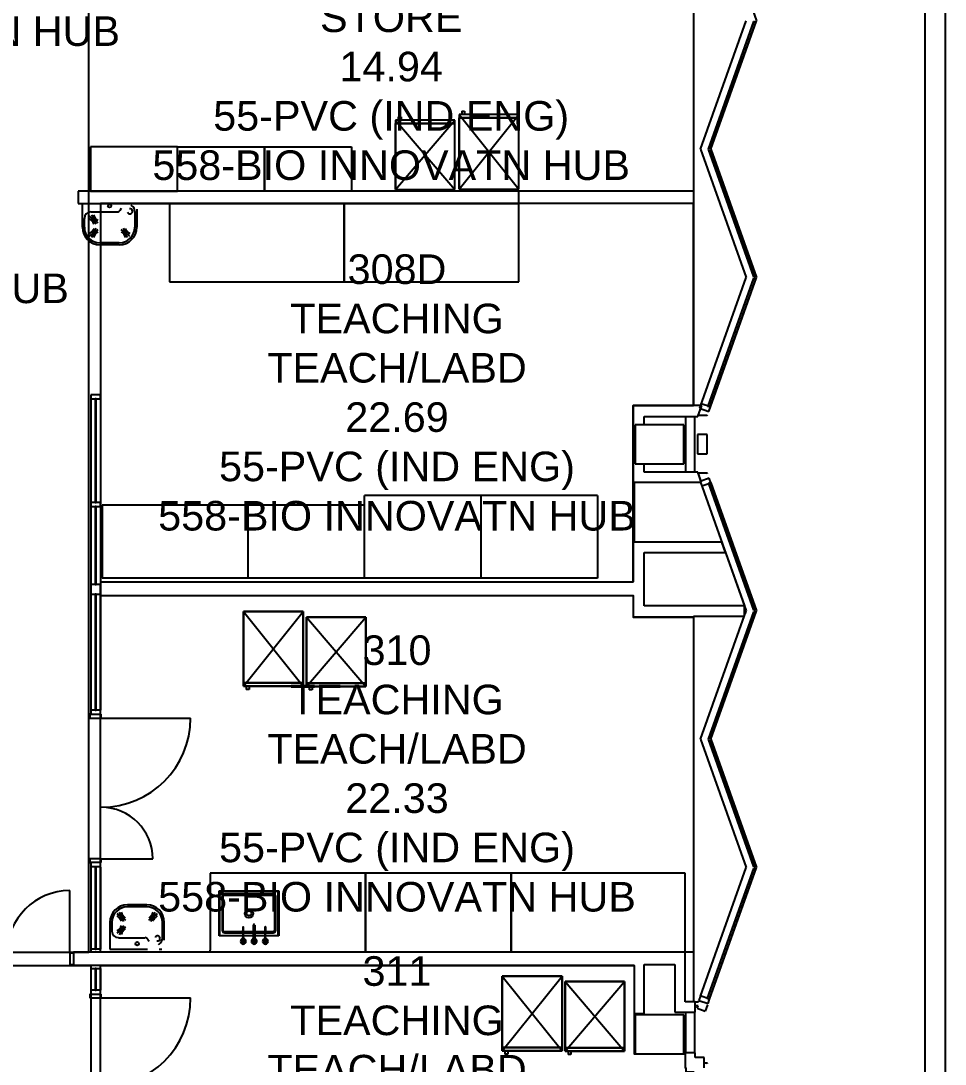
# Model space of a CAD drawing. Extents: x 15525 to 50715, y -3252 to 56414.
# Drawn here: x 41064 to 50586, y 13775 to 24525 of the extents above; entities that cross this region are included whole.
import ezdxf

# ---------------------------------------------------------------- set-up
doc = ezdxf.new("R2010")
doc.units = 0
doc.header["$MEASUREMENT"] = 0
for name, color, linetype in [('A-Column__Concrete', 7, 'CONTINUOUS'), ('A-Door', 252, 'CONTINUOUS'), ('A-Equipment', 252, 'CONTINUOUS'), ('A-Furniture', 252, 'CONTINUOUS'), ('A-Wall__Brick', 7, 'CONTINUOUS'), ('A-Wall__Stud', 252, 'CONTINUOUS'), ('A-Window', 7, 'CONTINUOUS'), ('H-Fixtures__Sink', 252, 'CONTINUOUS'), ('RM$', 7, 'CONTINUOUS'), ('RM$TXT', 4, 'CONTINUOUS')]:
    doc.layers.add(name, color=color, linetype=linetype)
doc.styles.add('Arial', font='arial.ttf')

msp = doc.modelspace()

# ---------------------------------------------------------------- linework, layer by layer
at = {"layer": 'A-Column__Concrete'}
for p, q in [((47894, 20362), (47394, 20362)), ((47394, 20362), (47394, 19962)), ((47894, 19962), (47894, 20362)), ((48134, 20262), (48034, 20262)), ((48034, 20262), (48034, 20062)), ((48134, 20062), (48134, 20262)), ((48034, 20062), (48134, 20062)), ((47394, 19962), (47894, 19962)), ((47394, 14282), (47394, 13882)), ((47894, 14282), (47394, 14282)), ((47394, 14282), (47394, 13882)), ((47894, 14282), (47394, 14282)), ((47894, 13882), (47894, 14282)), ((47894, 13882), (47894, 14282)), ((47394, 13882), (47894, 13882)), ((47394, 13882), (47894, 13882))]:
    msp.add_line(p, q, dxfattribs=at)
at = {"layer": 'A-Door'}
for p, q in [((41784, 17381), (41775, 17381)), ((41775, 17381), (41775, 17341)), ((41775, 17341), (41893, 17341)), ((41893, 17381), (41884, 17381)), ((41893, 17341), (41893, 17381)), ((41893, 17341), (42813, 17341)), ((41775, 15891), (41775, 15851)), ((41893, 15891), (41775, 15891)), ((41775, 15851), (41784, 15851)), ((41884, 15851), (41893, 15851)), ((41893, 15891), (42423, 15891)), ((41893, 15851), (41893, 15891)), ((41567, 14918), (41567, 15563)), ((41607, 14918), (41567, 14918)), ((41567, 14918), (41567, 14800)), ((41567, 14800), (41607, 14800)), ((41784, 14497), (41775, 14497)), ((41775, 14497), (41775, 14457)), ((41775, 14457), (41893, 14457)), ((41893, 14497), (41884, 14497)), ((41893, 14457), (41893, 14497)), ((41893, 14457), (42813, 14457))]:
    msp.add_line(p, q, dxfattribs=at)
at = {"layer": 'A-Door', "color": 252}
for centre, radius, start, end in [((41893, 17341), 920, 270, 0), ((41893, 15891), 530, 0, 90), ((41567, 14918), 645, 90, 180), ((41893, 14457), 920, 270, 0)]:
    msp.add_arc(centre, radius, start, end, dxfattribs=at)
at = {"layer": 'A-Equipment'}
for p, q in [((46194, 23559), (45578, 23559)), ((45578, 23559), (45578, 22789)), ((45578, 23559), (46194, 22789)), ((45578, 22789), (46194, 23559)), ((45578, 23559), (45578, 23524)), ((46194, 23559), (45578, 23559)), ((45606, 23594), (45636, 23594)), ((45606, 23594), (45606, 23559)), ((45636, 23594), (45636, 23559)), ((46194, 22789), (46194, 23559)), ((46194, 23524), (46194, 23559)), ((45534, 23502), (44924, 23502)), ((44924, 23502), (44924, 22786)), ((44924, 23502), (45534, 22786)), ((44924, 22786), (45534, 23502)), ((44924, 23502), (44924, 23467)), ((45534, 23502), (44924, 23502)), ((44924, 22786), (44924, 23467)), ((44924, 23467), (45534, 23467)), ((44924, 23467), (45517, 23467)), ((45534, 23467), (44924, 23467)), ((44924, 23467), (44924, 22786)), ((44952, 23537), (44982, 23537)), ((44952, 23537), (44952, 23502)), ((44982, 23537), (44982, 23502)), ((45517, 23467), (45534, 23467)), ((45534, 22786), (45534, 23502)), ((45534, 23467), (45534, 23502)), ((45534, 22786), (45534, 23467)), ((45578, 22789), (45578, 23524)), ((45578, 23524), (46194, 23524)), ((45578, 23524), (46177, 23524)), ((46194, 23524), (45578, 23524)), ((45578, 23524), (45578, 22789)), ((46177, 23524), (46194, 23524)), ((46194, 22789), (46194, 23524)), ((44924, 22786), (45534, 22786)), ((44924, 22786), (45534, 22786)), ((45578, 22789), (46194, 22789)), ((45578, 22789), (46194, 22789)), ((43357, 17669), (43357, 18439)), ((43357, 18439), (43973, 18439)), ((43357, 17669), (43973, 18439)), ((43357, 18439), (43973, 17669)), ((43357, 18439), (43357, 17704)), ((43973, 18439), (43357, 18439)), ((43357, 18439), (43357, 17704)), ((43973, 18439), (43973, 17669)), ((43973, 17704), (43973, 18439)), ((44007, 17666), (44007, 18382)), ((44007, 18382), (44617, 18382)), ((44007, 17666), (44617, 18382)), ((44007, 18382), (44617, 17666)), ((44007, 18382), (44007, 17701)), ((44617, 18382), (44007, 18382)), ((44007, 18382), (44007, 17701)), ((44617, 18382), (44617, 17666)), ((44617, 17701), (44617, 18382)), ((43357, 17704), (43973, 17704)), ((43957, 17704), (43357, 17704)), ((43357, 17704), (43357, 17669)), ((43357, 17704), (43973, 17704)), ((43973, 17669), (43357, 17669)), ((43357, 17669), (43973, 17669)), ((43385, 17669), (43385, 17634)), ((43415, 17634), (43385, 17634)), ((43415, 17669), (43415, 17634)), ((43973, 17704), (43957, 17704)), ((43973, 17669), (43973, 17704)), ((44007, 17701), (44617, 17701)), ((44601, 17701), (44007, 17701)), ((44007, 17701), (44007, 17666)), ((44007, 17701), (44617, 17701)), ((44617, 17666), (44007, 17666)), ((44007, 17666), (44617, 17666)), ((44035, 17666), (44035, 17631)), ((44065, 17631), (44035, 17631)), ((44065, 17666), (44065, 17631)), ((44617, 17701), (44601, 17701)), ((44617, 17666), (44617, 17701)), ((46023, 13912), (46023, 14682)), ((46023, 14682), (46639, 14682)), ((46023, 13912), (46639, 14682)), ((46023, 14682), (46639, 13912)), ((46023, 14682), (46023, 13947)), ((46639, 14682), (46023, 14682)), ((46023, 14682), (46023, 13947)), ((46639, 14682), (46639, 13912)), ((46639, 13947), (46639, 14682)), ((46673, 13909), (46673, 14625)), ((46673, 14625), (47283, 14625)), ((46673, 13909), (47283, 14625)), ((46673, 14625), (47283, 13909)), ((46673, 14625), (46673, 13944)), ((47283, 14625), (46673, 14625)), ((46673, 14625), (46673, 13944)), ((47283, 14625), (47283, 13909)), ((47283, 13944), (47283, 14625)), ((46023, 13947), (46639, 13947)), ((46623, 13947), (46023, 13947)), ((46023, 13947), (46023, 13912)), ((46023, 13947), (46639, 13947)), ((46639, 13912), (46023, 13912)), ((46023, 13912), (46639, 13912)), ((46051, 13912), (46051, 13877)), ((46081, 13877), (46051, 13877)), ((46081, 13912), (46081, 13877)), ((46639, 13947), (46623, 13947)), ((46639, 13912), (46639, 13947)), ((46673, 13944), (47283, 13944)), ((47267, 13944), (46673, 13944)), ((46673, 13944), (46673, 13909)), ((46673, 13944), (47283, 13944)), ((47283, 13909), (46673, 13909)), ((46673, 13909), (47283, 13909)), ((46701, 13909), (46701, 13874)), ((46731, 13874), (46701, 13874)), ((46731, 13909), (46731, 13874)), ((47283, 13944), (47267, 13944)), ((47283, 13909), (47283, 13944))]:
    msp.add_line(p, q, dxfattribs=at)
at = {"layer": 'A-Furniture'}
for p, q in [((47994, 25842), (47994, 20562)), ((42678, 23227), (41783, 23227)), ((41783, 23227), (41783, 22771)), ((42678, 22771), (42678, 23227)), ((42678, 23227), (43573, 23227)), ((42678, 22771), (42678, 23227)), ((43573, 23227), (43573, 22771)), ((43573, 23227), (44469, 23227)), ((43573, 22771), (43573, 23227)), ((44469, 23227), (44469, 22771)), ((41783, 22771), (42678, 22771)), ((43573, 22771), (42678, 22771)), ((44469, 22771), (43573, 22771)), ((42594, 22643), (42594, 21837)), ((44394, 21837), (44394, 22643)), ((44394, 22643), (44394, 21837)), ((46194, 21837), (46194, 22643)), ((42594, 21837), (44394, 21837)), ((44394, 21837), (46194, 21837)), ((47381, 19771), (47381, 19152)), ((44603, 19188), (44603, 19635)), ((45803, 19635), (44603, 19635)), ((45803, 19635), (45803, 18783)), ((47003, 19635), (45803, 19635)), ((47003, 19635), (47003, 19188)), ((41903, 19533), (41903, 18783)), ((43403, 19533), (41903, 19533)), ((44603, 19533), (43403, 19533)), ((43403, 19533), (43403, 18783)), ((44603, 18783), (44603, 19188)), ((47003, 19188), (47003, 18783)), ((45803, 18783), (41903, 18783)), ((47003, 18783), (45803, 18783)), ((47994, 18392), (47994, 14417)), ((47906, 15744), (43014, 15744)), ((43014, 15744), (43014, 14948)), ((44614, 15744), (44614, 14928)), ((44614, 14928), (44614, 15744)), ((46114, 15744), (46114, 14928)), ((46114, 14928), (46114, 15744)), ((47906, 14928), (47906, 15744)), ((43014, 14928), (43014, 14948))]:
    msp.add_line(p, q, dxfattribs=at)
at = {"layer": 'A-Wall__Brick'}
for p, q in [((46194, 22771), (41654, 22771)), ((41654, 22771), (41654, 22643)), ((46194, 22643), (46194, 22771)), ((41654, 22643), (46194, 22643)), ((47371, 20563), (47371, 19771)), ((48078, 20563), (47371, 20563)), ((48037, 20448), (48078, 20563)), ((47486, 20448), (48037, 20448)), ((47486, 20362), (47486, 20448)), ((47914, 19876), (47914, 20448)), ((48004, 20448), (48004, 19876)), ((48136, 20457), (48139, 20466)), ((47486, 19876), (47486, 19962)), ((48037, 19876), (47486, 19876)), ((48075, 19771), (48037, 19876)), ((48074, 19772), (48047, 19849)), ((48139, 19859), (48136, 19867)), ((47381, 19771), (47371, 19771)), ((47381, 19771), (48075, 19771)), ((47371, 19152), (47381, 19152)), ((47371, 19152), (47371, 18743)), ((48285, 19152), (47381, 19152)), ((48322, 19047), (48285, 19152)), ((47486, 18497), (47486, 19047)), ((47486, 19047), (48322, 19047)), ((41884, 18743), (41884, 18605)), ((41884, 18743), (47371, 18743)), ((41884, 18605), (47371, 18605)), ((47371, 18605), (47371, 18380)), ((48520, 18497), (47486, 18497)), ((48520, 18392), (48520, 18497)), ((47994, 18379), (47994, 18392)), ((47994, 18392), (48520, 18392)), ((47381, 18380), (47371, 18380)), ((47994, 18379), (47381, 18379)), ((41607, 14928), (41607, 14918)), ((41784, 14928), (41607, 14928)), ((41607, 14918), (41607, 14800)), ((47906, 14928), (41784, 14928)), ((47906, 14417), (47906, 14928)), ((41607, 14800), (41607, 14790)), ((41784, 14790), (41607, 14790)), ((47381, 14790), (41784, 14790)), ((47381, 14790), (47381, 14295)), ((47486, 14800), (47801, 14800)), ((47486, 14295), (47486, 14800)), ((47801, 14800), (47801, 14312)), ((48009, 14417), (47906, 14417)), ((48009, 14312), (48009, 14417)), ((47801, 14312), (48009, 14312)), ((47914, 13890), (47914, 14312)), ((48004, 14312), (48004, 13890)), ((47381, 14295), (47486, 14295)), ((47906, 13890), (47906, 13737)), ((48011, 13890), (47906, 13890)), ((48011, 13842), (48011, 13890)), ((48104, 13842), (48011, 13842)), ((48104, 13737), (48104, 13842))]:
    msp.add_line(p, q, dxfattribs=at)
at = {"layer": 'A-Wall__Stud'}
for p, q in [((50376, 56414), (50376, -718)), ((50586, 56414), (50586, -918))]:
    msp.add_line(p, q, dxfattribs=at)
at = {"layer": 'A-Window'}
for p, q in [((48158, 25884), (48644, 24525)), ((48065, 23202), (48537, 24525)), ((48612, 24517), (48143, 23202)), ((48172, 23202), (48644, 24525)), ((48635, 24509), (48612, 24517)), ((48168, 23202), (48635, 24509)), ((48065, 23202), (48537, 21880)), ((48143, 23202), (48612, 21887)), ((48635, 21895), (48168, 23202)), ((48172, 23202), (48644, 21880)), ((48064, 20554), (48537, 21880)), ((48612, 21872), (48142, 20555)), ((48165, 20547), (48635, 21864)), ((48168, 20546), (48644, 21880)), ((48612, 21887), (48635, 21895)), ((48635, 21864), (48612, 21872)), ((41784, 20631), (41784, 19562)), ((41839, 20631), (41829, 20631)), ((41829, 20631), (41829, 19562)), ((41839, 19562), (41839, 20631)), ((41884, 20631), (41884, 19562)), ((48142, 20555), (48165, 20547)), ((48136, 20457), (48040, 20457)), ((48040, 19867), (48136, 19867)), ((48064, 19771), (48537, 18445)), ((48169, 19764), (48147, 19756)), ((48147, 19756), (48612, 18452)), ((48635, 18460), (48169, 19764)), ((48172, 19765), (48644, 18445)), ((41784, 19522), (41784, 18717)), ((41829, 19562), (41839, 19562)), ((41839, 19522), (41829, 19522)), ((41829, 19522), (41829, 18717)), ((41839, 18717), (41839, 19522)), ((41884, 19522), (41884, 18717)), ((48322, 19047), (48519, 18497)), ((41829, 18717), (41839, 18717)), ((41784, 18617), (41784, 17421)), ((41839, 18617), (41829, 18617)), ((41829, 18617), (41829, 17421)), ((41839, 17421), (41839, 18617)), ((41884, 18617), (41884, 17421)), ((48520, 18494), (48537, 18445)), ((48065, 17122), (48537, 18445)), ((48612, 18437), (48143, 17122)), ((48168, 17122), (48635, 18429)), ((48172, 17122), (48644, 18445)), ((48528, 18417), (48537, 18445)), ((48612, 18452), (48635, 18460)), ((48635, 18429), (48612, 18437)), ((41884, 17421), (41784, 17421)), ((41784, 17421), (41784, 17381)), ((41829, 17421), (41839, 17421)), ((41884, 17381), (41884, 17421)), ((41784, 17381), (41884, 17381)), ((48065, 17122), (48537, 15800)), ((48143, 17122), (48612, 15807)), ((48635, 15815), (48168, 17122)), ((48172, 17122), (48644, 15800)), ((41784, 15803), (41784, 14958)), ((41829, 15811), (41829, 14958)), ((41839, 14958), (41839, 15811)), ((41884, 15803), (41884, 14958)), ((48612, 15807), (48635, 15815)), ((48064, 14474), (48537, 15800)), ((48612, 15792), (48135, 14455)), ((48157, 14446), (48635, 15784)), ((48160, 14445), (48644, 15800)), ((48635, 15784), (48612, 15792)), ((41884, 14958), (41784, 14958)), ((41784, 14958), (41784, 14928)), ((41829, 14958), (41839, 14958)), ((41884, 14928), (41884, 14958)), ((41784, 14760), (41784, 14537)), ((41839, 14760), (41829, 14760)), ((41829, 14760), (41829, 14537)), ((41839, 14537), (41839, 14760)), ((41884, 14760), (41884, 14537)), ((41884, 14537), (41784, 14537)), ((41784, 14537), (41784, 14497)), ((41829, 14537), (41839, 14537)), ((41884, 14497), (41884, 14537)), ((41784, 14497), (41884, 14497)), ((48009, 14417), (48044, 14417)), ((48044, 14417), (48049, 14432)), ((48135, 14455), (48157, 14446)), ((48040, 14377), (48009, 14377)), ((48030, 14350), (48040, 14377)), ((48030, 14350), (48115, 14319)), ((48139, 14386), (48115, 14319)), ((48104, 13787), (48136, 13787)), ((48139, 13779), (48136, 13787))]:
    msp.add_line(p, q, dxfattribs=at)
at = {"layer": 'A-Window', "extrusion": (0, 0, -1)}
for p, q in [((41884, 20671), (41784, 20671)), ((41784, 20671), (41784, 20631)), ((41884, 20631), (41884, 20671)), ((41784, 20631), (41884, 20631)), ((48073, 20580), (48057, 20533)), ((48057, 20533), (48151, 20499)), ((48168, 20546), (48073, 20580)), ((48151, 20499), (48168, 20546)), ((48155, 19813), (48061, 19779)), ((48172, 19765), (48155, 19813)), ((48061, 19779), (48078, 19732)), ((48078, 19732), (48172, 19765)), ((41884, 19562), (41784, 19562)), ((41784, 19562), (41784, 19522)), ((41784, 19522), (41884, 19522)), ((41884, 19522), (41884, 19562)), ((41884, 18717), (41784, 18717)), ((41784, 18717), (41784, 18617)), ((41884, 18617), (41884, 18717)), ((41784, 18617), (41884, 18617)), ((41884, 15851), (41784, 15851)), ((41784, 15851), (41784, 15811)), ((41784, 15843), (41784, 15803)), ((41784, 15811), (41884, 15811)), ((41884, 15811), (41884, 15851)), ((41884, 15803), (41884, 15843)), ((41784, 14790), (41784, 14760)), ((41784, 14760), (41884, 14760)), ((41884, 14760), (41884, 14790)), ((48066, 14479), (48049, 14432)), ((48049, 14432), (48143, 14398)), ((48160, 14445), (48066, 14479)), ((48143, 14398), (48160, 14445))]:
    msp.add_line(p, q, dxfattribs=at)
at = {"layer": 'H-Fixtures__Sink'}
for p, q in [((41698, 22398), (41698, 22643)), ((42086, 22572), (42102, 22594)), ((42258, 22583), (42258, 22398)), ((41718, 22398), (41718, 22489)), ((41785, 22556), (42059, 22556)), ((42238, 22561), (42238, 22398)), ((42078, 22238), (41878, 22238)), ((42078, 22218), (41878, 22218)), ((43106, 15561), (43721, 15561)), ((43106, 15096), (43106, 15561)), ((43112, 15555), (43112, 15102)), ((43715, 15555), (43112, 15555)), ((43139, 15503), (43139, 15153)), ((43149, 15153), (43149, 15503)), ((43664, 15528), (43164, 15528)), ((43164, 15517), (43663, 15517)), ((43678, 15503), (43678, 15153)), ((43689, 15153), (43689, 15503)), ((43715, 15102), (43715, 15555)), ((43721, 15561), (43721, 15096)), ((42362, 15416), (42162, 15416)), ((42362, 15396), (42162, 15396)), ((41982, 15236), (41982, 14961)), ((42002, 15236), (42002, 15145)), ((42522, 15073), (42522, 15236)), ((42542, 15052), (42542, 15236)), ((43353, 15190), (43351, 15150)), ((43355, 15190), (43353, 15190)), ((43353, 15187), (43355, 15187)), ((43357, 15150), (43355, 15190)), ((43580, 15190), (43579, 15150)), ((43583, 15190), (43580, 15190)), ((43581, 15187), (43583, 15187)), ((43585, 15150), (43583, 15190)), ((42069, 15078), (42342, 15078)), ((42370, 15062), (42385, 15041)), ((43458, 15096), (43106, 15096)), ((43112, 15102), (43459, 15102)), ((43352, 15139), (43164, 15139)), ((43164, 15128), (43352, 15128)), ((43351, 15150), (43351, 15149)), ((43351, 15150), (43351, 15149)), ((43351, 15149), (43351, 15147)), ((43351, 15149), (43351, 15147)), ((43351, 15147), (43351, 15061)), ((43355, 15148), (43352, 15148)), ((43459, 15139), (43356, 15139)), ((43356, 15128), (43458, 15128)), ((43357, 15149), (43357, 15150)), ((43357, 15149), (43357, 15150)), ((43357, 15147), (43357, 15149)), ((43357, 15147), (43357, 15149)), ((43357, 15061), (43357, 15147)), ((43580, 15139), (43476, 15139)), ((43476, 15128), (43580, 15128)), ((43476, 15102), (43715, 15102)), ((43721, 15096), (43476, 15096)), ((43579, 15150), (43579, 15149)), ((43579, 15150), (43579, 15149)), ((43579, 15149), (43579, 15147)), ((43579, 15149), (43579, 15147)), ((43579, 15147), (43579, 15059)), ((43583, 15148), (43580, 15148)), ((43663, 15139), (43584, 15139)), ((43584, 15128), (43664, 15128)), ((43585, 15149), (43585, 15150)), ((43585, 15149), (43585, 15150)), ((43585, 15147), (43585, 15149)), ((43585, 15147), (43585, 15149)), ((43585, 15059), (43585, 15147)), ((41982, 14961), (42370, 14961)), ((42489, 14961), (42515, 14961))]:
    msp.add_line(p, q, dxfattribs=at)
at = {"layer": 'H-Fixtures__Sink', "flags": 128}
for points in [[(43458, 15205), (43458, 15205), (43458, 15204), (43458, 15204), (43458, 15204), (43458, 15203), (43458, 15202), (43458, 15201), (43458, 15201), (43458, 15199), (43458, 15198), (43458, 15197), (43458, 15195), (43458, 15194), (43458, 15192), (43458, 15190), (43458, 15188), (43458, 15186), (43458, 15184), (43458, 15182), (43458, 15180), (43458, 15177), (43458, 15175), (43458, 15172), (43458, 15170), (43458, 15167), (43458, 15164), (43458, 15161), (43458, 15158), (43458, 15155), (43458, 15152), (43458, 15149), (43458, 15146), (43458, 15143), (43458, 15139), (43458, 15136), (43458, 15133), (43458, 15130), (43458, 15126), (43458, 15123), (43458, 15120), (43458, 15116), (43458, 15113), (43458, 15110), (43458, 15107), (43458, 15103), (43458, 15100), (43458, 15097), (43458, 15094), (43458, 15091), (43458, 15088), (43458, 15085), (43458, 15082), (43458, 15079), (43458, 15076), (43458, 15074), (43458, 15071), (43458, 15068), (43458, 15066), (43458, 15064), (43458, 15061), (43458, 15059), (43458, 15057), (43458, 15055), (43458, 15053), (43458, 15051), (43458, 15050), (43458, 15048), (43458, 15047), (43458, 15046), (43458, 15044), (43458, 15043), (43458, 15042), (43458, 15042), (43458, 15041), (43458, 15041), (43458, 15040), (43458, 15040), (43458, 15040), (43458, 15040)], [(43477, 15040), (43477, 15040), (43477, 15040), (43477, 15040), (43477, 15041), (43477, 15041), (43477, 15042), (43477, 15043), (43477, 15044), (43477, 15045), (43477, 15046), (43477, 15048), (43477, 15049), (43477, 15051), (43477, 15052), (43477, 15054), (43477, 15056), (43477, 15058), (43477, 15060), (43477, 15062), (43477, 15065), (43477, 15067), (43477, 15070), (43477, 15072), (43477, 15075), (43477, 15078), (43477, 15080), (43477, 15083), (43477, 15086), (43477, 15089), (43477, 15092), (43477, 15095), (43477, 15099), (43477, 15102), (43477, 15105), (43477, 15108), (43477, 15111), (43477, 15115), (43477, 15118), (43477, 15121), (43477, 15125), (43477, 15128), (43477, 15131), (43477, 15134), (43477, 15138), (43477, 15141), (43477, 15144), (43477, 15147), (43477, 15150), (43477, 15153), (43477, 15157), (43477, 15159), (43477, 15162), (43477, 15165), (43477, 15168), (43477, 15171), (43477, 15173), (43477, 15176), (43477, 15178), (43477, 15181), (43477, 15183), (43477, 15185), (43477, 15187), (43477, 15189), (43477, 15191), (43477, 15193), (43477, 15195), (43477, 15196), (43477, 15197), (43477, 15199), (43477, 15200), (43477, 15201), (43477, 15202), (43477, 15203), (43477, 15203), (43477, 15204), (43477, 15204), (43477, 15205), (43477, 15205), (43477, 15205)]]:
    msp.add_lwpolyline(points, dxfattribs=at)
at = {"layer": 'H-Fixtures__Sink'}
for centre, radius in [((41978, 22618), 17.5), ((43414, 15328), 44.2), ((43414, 15328), 25), ((42262, 15016), 17.5)]:
    msp.add_circle(centre, radius, dxfattribs=at)
for centre, radius, start, end in [((42188, 22563), 26.5, 0, 103.3465), ((42166, 22561), 72.4, 59.7807, 62.4038), ((42166, 22561), 72.4, 0, 56.9454), ((41785, 22489), 66.9, 90, 180), ((41696, 22372), 136, 25.8147, 56.5957), ((41606, 22302), 267, 28.6252, 51.3748), ((42031, 22647), 267, 206.6252, 229.3748), ((41939, 22574), 136, 201.4043, 232.1853), ((42055, 22595), 38.7, 275.326, 324.3395), ((42188, 22563), 26.5, 198.7314, 0), ((41878, 22398), 180, 180, 270), ((41878, 22398), 160, 180, 270), ((41696, 22446), 136, 303.4043, 334.1853), ((41606, 22516), 267, 308.6252, 331.3748), ((42031, 22172), 267, 130.6252, 153.3748), ((42078, 22398), 160, 270, 0), ((42078, 22398), 180, 270, 0), ((41925, 22172), 267, 26.6252, 49.3748), ((42351, 22516), 267, 208.6252, 231.3748), ((42260, 22446), 136, 205.8147, 236.5957), ((41939, 22244), 136, 127.8147, 158.5957), ((42018, 22244), 136, 21.4043, 52.1853), ((43164, 15503), 25, 90, 180), ((43164, 15503), 14.4, 90, 180), ((43663, 15503), 14.4, 0, 90), ((43664, 15503), 25, 0, 90), ((42162, 15236), 180, 90, 180), ((42162, 15236), 160, 90, 180), ((42362, 15236), 180, 0, 90), ((42362, 15236), 160, 0, 90), ((41980, 15188), 136, 25.8147, 56.5957), ((41890, 15118), 267, 28.6252, 51.3748), ((42315, 15462), 267, 206.6252, 229.3748), ((42223, 15390), 136, 201.4043, 232.1853), ((42209, 15462), 267, 310.6252, 333.3748), ((42301, 15390), 136, 307.8147, 338.5957), ((42635, 15118), 267, 128.6252, 151.3748), ((42544, 15188), 136, 123.4043, 154.1853), ((41980, 15262), 136, 303.4043, 334.1853), ((41890, 15332), 267, 308.6252, 331.3748), ((42315, 14988), 267, 130.6252, 153.3748), ((42223, 15060), 136, 127.8147, 158.5957), ((43467, 15205), 9.5, 165, 180), ((43467, 15205), 9.5, 90, 150), ((43467, 15205), 9.5, 30, 90), ((43467, 15205), 9.5, 345, 15), ((42069, 15145), 66.9, 180, 270), ((42339, 15040), 38.7, 35.6605, 84.674), ((42472, 15071), 26.5, 0, 161.2686), ((42472, 15071), 26.5, 256.6535, 0), ((42450, 15073), 72.4, 303.0546, 0), ((43164, 15153), 25, 180, 270), ((43164, 15153), 14.4, 180, 270), ((43355, 15040), 28, 96.1778, 180), ((43355, 15040), 20, 0, 180), ((43355, 15040), 28, 0, 87.7423), ((43467, 15040), 28, 109.568, 180), ((43467, 15040), 17, 123.8054, 180), ((43467, 15040), 28, 0, 70.159), ((43467, 15040), 17, 0, 56.1946), ((43583, 15040), 28, 95.8673, 180), ((43583, 15040), 20, 0, 180), ((43583, 15040), 28, 0, 87.4319), ((43663, 15153), 14.4, 270, 0), ((43664, 15153), 25, 270, 0), ((42450, 15073), 72.4, 297.5962, 300.2193), ((43355, 15040), 28, 180, 0), ((43355, 15040), 20, 180, 0), ((43354, 15040), 8, 0, 180), ((43354, 15040), 8, 0, 180), ((43354, 15040), 8, 180, 0), ((43354, 15040), 8, 180, 0), ((43467, 15040), 28, 180, 0), ((43467, 15040), 17, 180, 0), ((43467, 15040), 9.5, 180, 195), ((43467, 15040), 9.5, 210, 270), ((43467, 15040), 9.5, 270, 330), ((43467, 15040), 9.5, 345, 0), ((43583, 15040), 28, 180, 0), ((43583, 15040), 20, 180, 0), ((43582, 15040), 8, 0, 180), ((43582, 15040), 8, 0, 180), ((43582, 15040), 8, 180, 0), ((43582, 15040), 8, 180, 0)]:
    msp.add_arc(centre, radius, start, end, dxfattribs=at)
for centre, major_axis, ratio, start_param, end_param in [((43354, 15150), (3.02, 0), 0.707107, 1.982543, 4.230739), ((43354, 15150), (3, 0), 0.707107, 2.094395, 4.712389), ((43354, 15150), (3, 0), 0.707107, 2.094395, 4.712389), ((43354, 15147), (3, 0), 0.422618, 2.094395, 4.712389), ((43354, 15147), (3, 0), 0.422618, 2.094395, 4.712389), ((43354, 15147), (3, 0), 0.422618, 2.094395, 4.712389), ((43354, 15150), (3, 0), 0.707107, 4.712389, 7.330383), ((43354, 15150), (3, 0), 0.707107, 4.712389, 7.330383), ((43354, 15147), (3, 0), 0.422618, 4.712389, 7.330383), ((43354, 15147), (3, 0), 0.422618, 4.712389, 7.330383), ((43354, 15147), (-3, 0), 0.422618, 1.570796, 4.18879), ((43354, 15150), (3.02, 0), 0.707107, 0.034952, 1.15905), ((43354, 15150), (3.02, 0), 0.707107, 5.194039, 6.316246), ((43582, 15150), (3.02, 0), 0.707107, 1.982543, 4.230739), ((43582, 15150), (3, 0), 0.707107, 2.094395, 4.712389), ((43582, 15150), (3, 0), 0.707107, 2.094395, 4.712389), ((43582, 15147), (3, 0), 0.422618, 2.094395, 4.712389), ((43582, 15147), (3, 0), 0.422618, 2.094395, 4.712389), ((43582, 15147), (3, 0), 0.422618, 2.094395, 4.712389), ((43582, 15150), (3, 0), 0.707107, 4.712389, 7.330383), ((43582, 15150), (3, 0), 0.707107, 4.712389, 7.330383), ((43582, 15147), (3, 0), 0.422618, 4.712389, 7.330383), ((43582, 15147), (3, 0), 0.422618, 4.712389, 7.330383), ((43582, 15147), (-3, 0), 0.422618, 1.570796, 4.18879), ((43582, 15150), (3.02, 0), 0.707107, 0.034952, 1.15905), ((43582, 15150), (3.02, 0), 0.707107, 5.194039, 6.316246)]:
    msp.add_ellipse(centre, major_axis=major_axis, ratio=ratio, start_param=start_param, end_param=end_param, dxfattribs=at)
for points in [[(43352, 15148), (43353, 15153), (43353, 15163), (43353, 15173), (43353, 15178)], [(43353, 15178), (43353, 15178), (43353, 15180), (43353, 15182), (43353, 15185), (43353, 15187), (43353, 15189), (43353, 15190), (43353, 15190), (43353, 15189), (43353, 15188), (43353, 15187)], [(43353, 15187), (43353, 15184), (43353, 15181), (43353, 15178)], [(43355, 15187), (43355, 15188), (43355, 15189), (43355, 15190), (43355, 15190), (43355, 15189), (43355, 15187), (43355, 15185), (43355, 15182), (43355, 15180), (43355, 15178), (43355, 15178)], [(43355, 15178), (43355, 15181), (43355, 15184), (43355, 15187)], [(43355, 15178), (43355, 15173), (43355, 15163), (43355, 15153), (43355, 15148)], [(43355, 15157), (43355, 15160), (43355, 15162), (43355, 15165)], [(43581, 15178), (43581, 15178), (43581, 15180), (43580, 15182), (43580, 15185), (43580, 15187), (43580, 15189), (43580, 15190), (43580, 15190), (43581, 15189), (43581, 15188), (43581, 15187)], [(43580, 15148), (43581, 15153), (43581, 15163), (43581, 15173), (43581, 15178)], [(43581, 15187), (43581, 15184), (43581, 15181), (43581, 15178)], [(43583, 15187), (43583, 15188), (43583, 15189), (43583, 15190), (43583, 15190), (43583, 15189), (43583, 15187), (43583, 15185), (43583, 15182), (43583, 15180), (43583, 15178), (43583, 15178)], [(43583, 15178), (43583, 15181), (43583, 15184), (43583, 15187)], [(43583, 15178), (43583, 15173), (43583, 15163), (43583, 15153), (43583, 15148)], [(43583, 15157), (43583, 15160), (43583, 15162), (43583, 15165)]]:
    msp.add_open_spline(points, degree=3, dxfattribs=at)
for points, knots in [([(43354, 15147), (43353, 15147), (43352, 15147), (43351, 15147), (43351, 15148), (43351, 15149), (43351, 15149), (43351, 15149), (43352, 15150), (43352, 15150), (43352, 15150)], [0, 0, 0, 0, 0.1666667, 0.3333333, 0.4166667, 0.5, 0.5833333, 0.6666667, 0.75, 0.8333333, 0.8333333, 0.8333333, 0.8333333]), ([(43354, 15147), (43353, 15147), (43352, 15147), (43351, 15147), (43351, 15148), (43351, 15149), (43351, 15149), (43351, 15149), (43352, 15150), (43352, 15150), (43352, 15150)], [0, 0, 0, 0, 0.1666667, 0.3333333, 0.4166667, 0.5, 0.5833333, 0.6666667, 0.75, 0.8333333, 0.8333333, 0.8333333, 0.8333333]), ([(43355, 15150), (43356, 15150), (43356, 15150), (43357, 15149), (43357, 15149), (43357, 15148), (43357, 15148), (43356, 15147), (43355, 15147), (43355, 15147), (43354, 15147), (43354, 15147)], [0.1666667, 0.1666667, 0.1666667, 0.1666667, 0.3333333, 0.4166667, 0.5, 0.5833333, 0.6666667, 0.75, 0.8333333, 0.9166667, 1, 1, 1, 1]), ([(43355, 15150), (43356, 15150), (43356, 15150), (43357, 15149), (43357, 15149), (43357, 15148), (43357, 15148), (43356, 15147), (43355, 15147), (43355, 15147), (43354, 15147), (43354, 15147)], [0.1666667, 0.1666667, 0.1666667, 0.1666667, 0.3333333, 0.4166667, 0.5, 0.5833333, 0.6666667, 0.75, 0.8333333, 0.9166667, 1, 1, 1, 1]), ([(43582, 15147), (43581, 15147), (43580, 15147), (43579, 15147), (43579, 15148), (43579, 15149), (43579, 15149), (43579, 15149), (43580, 15150), (43580, 15150), (43580, 15150)], [0, 0, 0, 0, 0.1666667, 0.3333333, 0.4166667, 0.5, 0.5833333, 0.6666667, 0.75, 0.8333333, 0.8333333, 0.8333333, 0.8333333]), ([(43582, 15147), (43581, 15147), (43580, 15147), (43579, 15147), (43579, 15148), (43579, 15149), (43579, 15149), (43579, 15149), (43580, 15150), (43580, 15150), (43580, 15150)], [0, 0, 0, 0, 0.1666667, 0.3333333, 0.4166667, 0.5, 0.5833333, 0.6666667, 0.75, 0.8333333, 0.8333333, 0.8333333, 0.8333333]), ([(43583, 15150), (43584, 15150), (43584, 15150), (43585, 15149), (43585, 15149), (43585, 15148), (43584, 15148), (43584, 15147), (43583, 15147), (43583, 15147), (43582, 15147), (43582, 15147)], [0.1666667, 0.1666667, 0.1666667, 0.1666667, 0.3333333, 0.4166667, 0.5, 0.5833333, 0.6666667, 0.75, 0.8333333, 0.9166667, 1, 1, 1, 1]), ([(43583, 15150), (43584, 15150), (43584, 15150), (43585, 15149), (43585, 15149), (43585, 15148), (43584, 15148), (43584, 15147), (43583, 15147), (43583, 15147), (43582, 15147), (43582, 15147)], [0.1666667, 0.1666667, 0.1666667, 0.1666667, 0.3333333, 0.4166667, 0.5, 0.5833333, 0.6666667, 0.75, 0.8333333, 0.9166667, 1, 1, 1, 1])]:
    msp.add_open_spline(points, degree=3, knots=knots, dxfattribs=at)
at = {"layer": 'RM$', "flags": 128}
msp.add_lwpolyline([(36266, 25118), (36266, 23462), (39807, 23462), (39807, 14928), (41765, 14928), (41765, 29051)], dxfattribs=at)
for points in [[(45229, 25804), (47914, 25804), (47914, 25842), (47976, 25842), (47994, 25842), (47994, 22771), (41765, 22771), (41765, 24663), (45229, 24663)], [(41884, 14928), (41884, 18605), (47371, 18605), (47371, 18379), (47994, 18379), (47994, 14928), (47906, 14928), (41884, 14928)], [(32419, 13567), (39807, 13567), (39807, 14790), (41784, 14790), (41784, 1522), (40230, 1522), (40230, 5523), (39469, 5523), (39469, 6477), (40230, 6477), (40230, 11527), (34179, 11527), (34075, 11527), (34075, 10997), (30713, 10997), (30713, 13577), (32419, 13577)], [(41884, 14790), (47381, 14790), (47381, 13882), (47906, 13882), (47906, 13737), (47914, 13737), (47914, 13697), (47994, 13697), (47994, 13682), (47994, 12131), (41884, 12131)]]:
    msp.add_lwpolyline(points, close=True, dxfattribs=at)
at = {"layer": 'RM$'}
msp.add_lwpolyline([(41884, 18743), (47371, 18743), (47371, 20563), (47994, 20563), (47994, 22643), (41884, 22643)], close=True, dxfattribs=at)

# ---------------------------------------------------------------- texts
at = {"layer": 'RM$TXT', "char_height": 304.8, "attachment_point": 8, "style": 'Arial'}
for s, insert in [('353^M^JCIRCULNSPACE^M^JCIRC/SPACE^M^J91.63^M^J55-PVC (IND ENG)^M^J558-BIO INNOVATN HUB^M^J', (39625, 24262)), ('308C^M^JSTORES^M^JSTORE^M^J14.94^M^J55-PVC (IND ENG)^M^J558-BIO INNOVATN HUB^M^J', (44879, 22881)), ('353C^M^JSTORES^M^JSTORE^M^J.92^M^J55-PVC (IND ENG)^M^J558-BIO INNOVATN HUB^M^J', (39098, 21612)), ('308D^M^JTEACHING^M^JTEACH/LABD^M^J22.69^M^J55-PVC (IND ENG)^M^J558-BIO INNOVATN HUB^M^J', (44939, 19269)), ('310^M^JTEACHING^M^JTEACH/LABD^M^J22.33^M^J55-PVC (IND ENG)^M^J558-BIO INNOVATN HUB^M^J', (44939, 15343)), ('311^M^JTEACHING^M^JTEACH/LABD^M^J15.67^M^J55-PVC (IND ENG)^M^J558-BIO INNOVATN HUB^M^J', (44939, 12037))]:
    msp.add_mtext(s, dxfattribs=dict(at, insert=insert))

doc.saveas('drawing.dxf')
